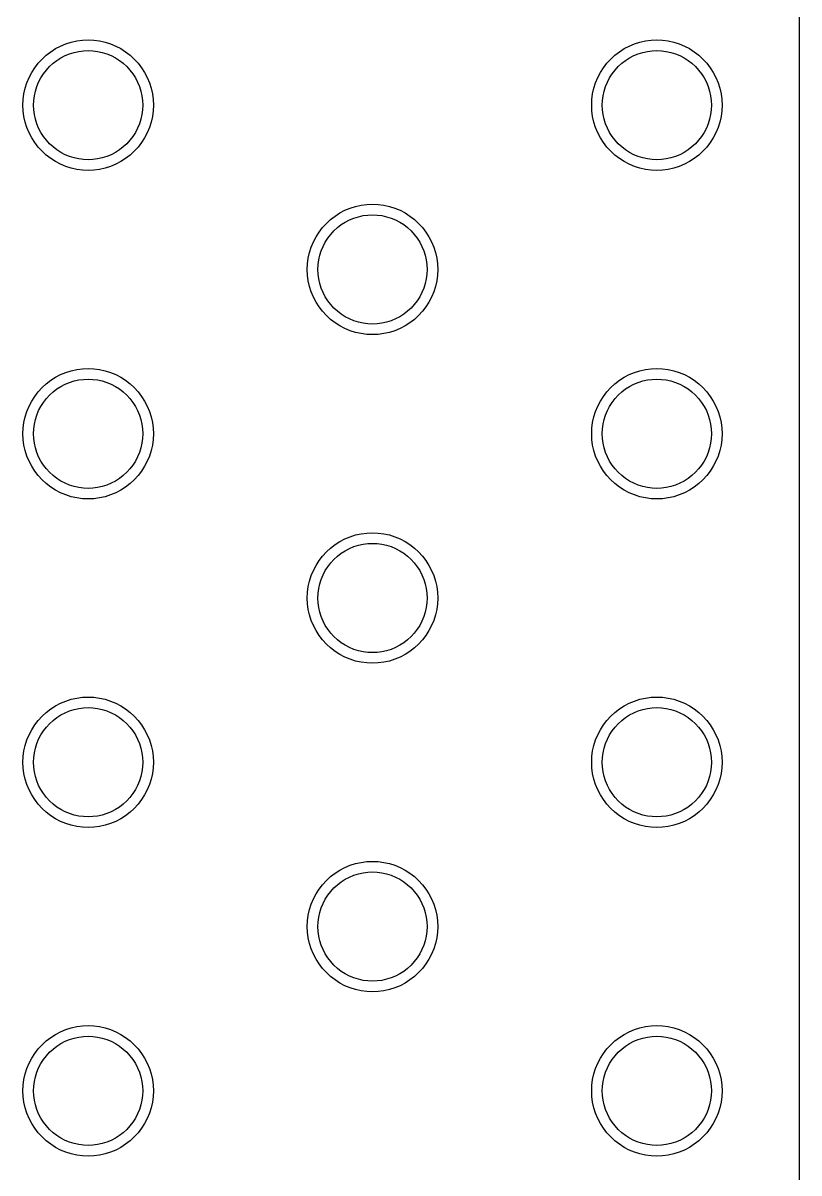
# Model space of a CAD drawing. Header units: millimetres. Extents: x 0 to 689, y -1000001 to 2212.
# Drawn here: x 360.4 to 454.9, y 1945 to 2085 of the extents above; entities that cross this region are included whole.
import ezdxf

# ---------------------------------------------------------------- set-up
doc = ezdxf.new("R2010")
doc.units = ezdxf.units.MM
doc.layers.add('DRAWING', color=7, linetype='Continuous')

msp = doc.modelspace()

# ---------------------------------------------------------------- linework, layer by layer
at = {"layer": 'DRAWING', "linetype": 'CONTINUOUS', "true_color": 0x222222}
msp.add_line((454.92, 2135), (454.92, 335), dxfattribs=at)
at = {"layer": 'DRAWING', "linetype": 'CONTINUOUS', "true_color": 0xff1a1a}
for points in [[(376.26, 2075), (376.23, 2074.31), (376.14, 2073.62), (375.99, 2072.94), (375.78, 2072.28), (375.52, 2071.64), (375.2, 2071.03), (374.82, 2070.45), (374.4, 2069.9), (373.93, 2069.39), (373.42, 2068.92), (372.87, 2068.5), (372.29, 2068.12), (371.68, 2067.8), (371.04, 2067.54), (370.38, 2067.33), (369.7, 2067.18), (369.01, 2067.09), (368.32, 2067.06), (367.63, 2067.09), (366.94, 2067.18), (366.26, 2067.33), (365.6, 2067.54), (364.96, 2067.8), (364.35, 2068.12), (363.77, 2068.5), (363.22, 2068.92), (362.71, 2069.39), (362.24, 2069.9), (361.82, 2070.45), (361.44, 2071.03), (361.12, 2071.64), (360.86, 2072.28), (360.65, 2072.94), (360.5, 2073.62), (360.41, 2074.31), (360.38, 2075), (360.41, 2075.69), (360.5, 2076.38), (360.65, 2077.06), (360.86, 2077.72), (361.12, 2078.36), (361.44, 2078.97), (361.82, 2079.55), (362.24, 2080.1), (362.71, 2080.61), (363.22, 2081.08), (363.77, 2081.5), (364.35, 2081.88), (364.96, 2082.2), (365.6, 2082.46), (366.26, 2082.67), (366.94, 2082.82), (367.63, 2082.91), (368.32, 2082.94), (369.01, 2082.91), (369.7, 2082.82), (370.38, 2082.67), (371.04, 2082.46), (371.68, 2082.2), (372.29, 2081.88), (372.87, 2081.5), (373.42, 2081.08), (373.93, 2080.61), (374.4, 2080.1), (374.82, 2079.55), (375.2, 2078.97), (375.52, 2078.36), (375.78, 2077.72), (375.99, 2077.06), (376.14, 2076.38), (376.23, 2075.69), (376.26, 2075)], [(445.54, 2075), (445.51, 2074.31), (445.42, 2073.62), (445.27, 2072.94), (445.06, 2072.28), (444.8, 2071.64), (444.48, 2071.03), (444.1, 2070.45), (443.68, 2069.9), (443.21, 2069.39), (442.7, 2068.92), (442.15, 2068.5), (441.57, 2068.12), (440.96, 2067.8), (440.32, 2067.54), (439.66, 2067.33), (438.98, 2067.18), (438.29, 2067.09), (437.6, 2067.06), (436.91, 2067.09), (436.22, 2067.18), (435.54, 2067.33), (434.88, 2067.54), (434.24, 2067.8), (433.63, 2068.12), (433.05, 2068.5), (432.5, 2068.92), (431.99, 2069.39), (431.52, 2069.9), (431.1, 2070.45), (430.72, 2071.03), (430.4, 2071.64), (430.14, 2072.28), (429.93, 2072.94), (429.78, 2073.62), (429.69, 2074.31), (429.66, 2075), (429.69, 2075.69), (429.78, 2076.38), (429.93, 2077.06), (430.14, 2077.72), (430.4, 2078.36), (430.72, 2078.97), (431.1, 2079.55), (431.52, 2080.1), (431.99, 2080.61), (432.5, 2081.08), (433.05, 2081.5), (433.63, 2081.88), (434.24, 2082.2), (434.88, 2082.46), (435.54, 2082.67), (436.22, 2082.82), (436.91, 2082.91), (437.6, 2082.94), (438.29, 2082.91), (438.98, 2082.82), (439.66, 2082.67), (440.32, 2082.46), (440.96, 2082.2), (441.57, 2081.88), (442.15, 2081.5), (442.7, 2081.08), (443.21, 2080.61), (443.68, 2080.1), (444.1, 2079.55), (444.48, 2078.97), (444.8, 2078.36), (445.06, 2077.72), (445.27, 2077.06), (445.42, 2076.38), (445.51, 2075.69), (445.54, 2075)], [(410.9, 2055), (410.87, 2054.31), (410.78, 2053.62), (410.63, 2052.94), (410.42, 2052.28), (410.16, 2051.64), (409.84, 2051.03), (409.46, 2050.45), (409.04, 2049.9), (408.57, 2049.39), (408.06, 2048.92), (407.51, 2048.5), (406.93, 2048.12), (406.32, 2047.8), (405.68, 2047.54), (405.02, 2047.33), (404.34, 2047.18), (403.65, 2047.09), (402.96, 2047.06), (402.27, 2047.09), (401.58, 2047.18), (400.9, 2047.33), (400.24, 2047.54), (399.6, 2047.8), (398.99, 2048.12), (398.41, 2048.5), (397.86, 2048.92), (397.35, 2049.39), (396.88, 2049.9), (396.46, 2050.45), (396.08, 2051.03), (395.76, 2051.64), (395.5, 2052.28), (395.29, 2052.94), (395.14, 2053.62), (395.05, 2054.31), (395.02, 2055), (395.05, 2055.69), (395.14, 2056.38), (395.29, 2057.06), (395.5, 2057.72), (395.76, 2058.36), (396.08, 2058.97), (396.46, 2059.55), (396.88, 2060.1), (397.35, 2060.61), (397.86, 2061.08), (398.41, 2061.5), (398.99, 2061.88), (399.6, 2062.2), (400.24, 2062.46), (400.9, 2062.67), (401.58, 2062.82), (402.27, 2062.91), (402.96, 2062.94), (403.65, 2062.91), (404.34, 2062.82), (405.02, 2062.67), (405.68, 2062.46), (406.32, 2062.2), (406.93, 2061.88), (407.51, 2061.5), (408.06, 2061.08), (408.57, 2060.61), (409.04, 2060.1), (409.46, 2059.55), (409.84, 2058.97), (410.16, 2058.36), (410.42, 2057.72), (410.63, 2057.06), (410.78, 2056.38), (410.87, 2055.69), (410.9, 2055)], [(376.26, 2035), (376.23, 2034.31), (376.14, 2033.62), (375.99, 2032.94), (375.78, 2032.28), (375.52, 2031.64), (375.2, 2031.03), (374.82, 2030.45), (374.4, 2029.9), (373.93, 2029.39), (373.42, 2028.92), (372.87, 2028.5), (372.29, 2028.12), (371.68, 2027.8), (371.04, 2027.54), (370.38, 2027.33), (369.7, 2027.18), (369.01, 2027.09), (368.32, 2027.06), (367.63, 2027.09), (366.94, 2027.18), (366.26, 2027.33), (365.6, 2027.54), (364.96, 2027.8), (364.35, 2028.12), (363.77, 2028.5), (363.22, 2028.92), (362.71, 2029.39), (362.24, 2029.9), (361.82, 2030.45), (361.44, 2031.03), (361.12, 2031.64), (360.86, 2032.28), (360.65, 2032.94), (360.5, 2033.62), (360.41, 2034.31), (360.38, 2035), (360.41, 2035.69), (360.5, 2036.38), (360.65, 2037.06), (360.86, 2037.72), (361.12, 2038.36), (361.44, 2038.97), (361.82, 2039.55), (362.24, 2040.1), (362.71, 2040.61), (363.22, 2041.08), (363.77, 2041.5), (364.35, 2041.88), (364.96, 2042.2), (365.6, 2042.46), (366.26, 2042.67), (366.94, 2042.82), (367.63, 2042.91), (368.32, 2042.94), (369.01, 2042.91), (369.7, 2042.82), (370.38, 2042.67), (371.04, 2042.46), (371.68, 2042.2), (372.29, 2041.88), (372.87, 2041.5), (373.42, 2041.08), (373.93, 2040.61), (374.4, 2040.1), (374.82, 2039.55), (375.2, 2038.97), (375.52, 2038.36), (375.78, 2037.72), (375.99, 2037.06), (376.14, 2036.38), (376.23, 2035.69), (376.26, 2035)], [(445.54, 2035), (445.51, 2034.31), (445.42, 2033.62), (445.27, 2032.94), (445.06, 2032.28), (444.8, 2031.64), (444.48, 2031.03), (444.1, 2030.45), (443.68, 2029.9), (443.21, 2029.39), (442.7, 2028.92), (442.15, 2028.5), (441.57, 2028.12), (440.96, 2027.8), (440.32, 2027.54), (439.66, 2027.33), (438.98, 2027.18), (438.29, 2027.09), (437.6, 2027.06), (436.91, 2027.09), (436.22, 2027.18), (435.54, 2027.33), (434.88, 2027.54), (434.24, 2027.8), (433.63, 2028.12), (433.05, 2028.5), (432.5, 2028.92), (431.99, 2029.39), (431.52, 2029.9), (431.1, 2030.45), (430.72, 2031.03), (430.4, 2031.64), (430.14, 2032.28), (429.93, 2032.94), (429.78, 2033.62), (429.69, 2034.31), (429.66, 2035), (429.69, 2035.69), (429.78, 2036.38), (429.93, 2037.06), (430.14, 2037.72), (430.4, 2038.36), (430.72, 2038.97), (431.1, 2039.55), (431.52, 2040.1), (431.99, 2040.61), (432.5, 2041.08), (433.05, 2041.5), (433.63, 2041.88), (434.24, 2042.2), (434.88, 2042.46), (435.54, 2042.67), (436.22, 2042.82), (436.91, 2042.91), (437.6, 2042.94), (438.29, 2042.91), (438.98, 2042.82), (439.66, 2042.67), (440.32, 2042.46), (440.96, 2042.2), (441.57, 2041.88), (442.15, 2041.5), (442.7, 2041.08), (443.21, 2040.61), (443.68, 2040.1), (444.1, 2039.55), (444.48, 2038.97), (444.8, 2038.36), (445.06, 2037.72), (445.27, 2037.06), (445.42, 2036.38), (445.51, 2035.69), (445.54, 2035)], [(410.9, 2015), (410.87, 2014.31), (410.78, 2013.62), (410.63, 2012.94), (410.42, 2012.28), (410.16, 2011.64), (409.84, 2011.03), (409.46, 2010.45), (409.04, 2009.9), (408.57, 2009.39), (408.06, 2008.92), (407.51, 2008.5), (406.93, 2008.12), (406.32, 2007.8), (405.68, 2007.54), (405.02, 2007.33), (404.34, 2007.18), (403.65, 2007.09), (402.96, 2007.06), (402.27, 2007.09), (401.58, 2007.18), (400.9, 2007.33), (400.24, 2007.54), (399.6, 2007.8), (398.99, 2008.12), (398.41, 2008.5), (397.86, 2008.92), (397.35, 2009.39), (396.88, 2009.9), (396.46, 2010.45), (396.08, 2011.03), (395.76, 2011.64), (395.5, 2012.28), (395.29, 2012.94), (395.14, 2013.62), (395.05, 2014.31), (395.02, 2015), (395.05, 2015.69), (395.14, 2016.38), (395.29, 2017.06), (395.5, 2017.72), (395.76, 2018.36), (396.08, 2018.97), (396.46, 2019.55), (396.88, 2020.1), (397.35, 2020.61), (397.86, 2021.08), (398.41, 2021.5), (398.99, 2021.88), (399.6, 2022.2), (400.24, 2022.46), (400.9, 2022.67), (401.58, 2022.82), (402.27, 2022.91), (402.96, 2022.94), (403.65, 2022.91), (404.34, 2022.82), (405.02, 2022.67), (405.68, 2022.46), (406.32, 2022.2), (406.93, 2021.88), (407.51, 2021.5), (408.06, 2021.08), (408.57, 2020.61), (409.04, 2020.1), (409.46, 2019.55), (409.84, 2018.97), (410.16, 2018.36), (410.42, 2017.72), (410.63, 2017.06), (410.78, 2016.38), (410.87, 2015.69), (410.9, 2015)], [(376.26, 1995), (376.23, 1994.31), (376.14, 1993.62), (375.99, 1992.94), (375.78, 1992.28), (375.52, 1991.64), (375.2, 1991.03), (374.82, 1990.45), (374.4, 1989.9), (373.93, 1989.39), (373.42, 1988.92), (372.87, 1988.5), (372.29, 1988.12), (371.68, 1987.8), (371.04, 1987.54), (370.38, 1987.33), (369.7, 1987.18), (369.01, 1987.09), (368.32, 1987.06), (367.63, 1987.09), (366.94, 1987.18), (366.26, 1987.33), (365.6, 1987.54), (364.96, 1987.8), (364.35, 1988.12), (363.77, 1988.5), (363.22, 1988.92), (362.71, 1989.39), (362.24, 1989.9), (361.82, 1990.45), (361.44, 1991.03), (361.12, 1991.64), (360.86, 1992.28), (360.65, 1992.94), (360.5, 1993.62), (360.41, 1994.31), (360.38, 1995), (360.41, 1995.69), (360.5, 1996.38), (360.65, 1997.06), (360.86, 1997.72), (361.12, 1998.36), (361.44, 1998.97), (361.82, 1999.55), (362.24, 2000.1), (362.71, 2000.61), (363.22, 2001.08), (363.77, 2001.5), (364.35, 2001.88), (364.96, 2002.2), (365.6, 2002.46), (366.26, 2002.67), (366.94, 2002.82), (367.63, 2002.91), (368.32, 2002.94), (369.01, 2002.91), (369.7, 2002.82), (370.38, 2002.67), (371.04, 2002.46), (371.68, 2002.2), (372.29, 2001.88), (372.87, 2001.5), (373.42, 2001.08), (373.93, 2000.61), (374.4, 2000.1), (374.82, 1999.55), (375.2, 1998.97), (375.52, 1998.36), (375.78, 1997.72), (375.99, 1997.06), (376.14, 1996.38), (376.23, 1995.69), (376.26, 1995)], [(445.54, 1995), (445.51, 1994.31), (445.42, 1993.62), (445.27, 1992.94), (445.06, 1992.28), (444.8, 1991.64), (444.48, 1991.03), (444.1, 1990.45), (443.68, 1989.9), (443.21, 1989.39), (442.7, 1988.92), (442.15, 1988.5), (441.57, 1988.12), (440.96, 1987.8), (440.32, 1987.54), (439.66, 1987.33), (438.98, 1987.18), (438.29, 1987.09), (437.6, 1987.06), (436.91, 1987.09), (436.22, 1987.18), (435.54, 1987.33), (434.88, 1987.54), (434.24, 1987.8), (433.63, 1988.12), (433.05, 1988.5), (432.5, 1988.92), (431.99, 1989.39), (431.52, 1989.9), (431.1, 1990.45), (430.72, 1991.03), (430.4, 1991.64), (430.14, 1992.28), (429.93, 1992.94), (429.78, 1993.62), (429.69, 1994.31), (429.66, 1995), (429.69, 1995.69), (429.78, 1996.38), (429.93, 1997.06), (430.14, 1997.72), (430.4, 1998.36), (430.72, 1998.97), (431.1, 1999.55), (431.52, 2000.1), (431.99, 2000.61), (432.5, 2001.08), (433.05, 2001.5), (433.63, 2001.88), (434.24, 2002.2), (434.88, 2002.46), (435.54, 2002.67), (436.22, 2002.82), (436.91, 2002.91), (437.6, 2002.94), (438.29, 2002.91), (438.98, 2002.82), (439.66, 2002.67), (440.32, 2002.46), (440.96, 2002.2), (441.57, 2001.88), (442.15, 2001.5), (442.7, 2001.08), (443.21, 2000.61), (443.68, 2000.1), (444.1, 1999.55), (444.48, 1998.97), (444.8, 1998.36), (445.06, 1997.72), (445.27, 1997.06), (445.42, 1996.38), (445.51, 1995.69), (445.54, 1995)], [(410.9, 1975), (410.87, 1974.31), (410.78, 1973.62), (410.63, 1972.94), (410.42, 1972.28), (410.16, 1971.64), (409.84, 1971.03), (409.46, 1970.45), (409.04, 1969.9), (408.57, 1969.39), (408.06, 1968.92), (407.51, 1968.5), (406.93, 1968.12), (406.32, 1967.8), (405.68, 1967.54), (405.02, 1967.33), (404.34, 1967.18), (403.65, 1967.09), (402.96, 1967.06), (402.27, 1967.09), (401.58, 1967.18), (400.9, 1967.33), (400.24, 1967.54), (399.6, 1967.8), (398.99, 1968.12), (398.41, 1968.5), (397.86, 1968.92), (397.35, 1969.39), (396.88, 1969.9), (396.46, 1970.45), (396.08, 1971.03), (395.76, 1971.64), (395.5, 1972.28), (395.29, 1972.94), (395.14, 1973.62), (395.05, 1974.31), (395.02, 1975), (395.05, 1975.69), (395.14, 1976.38), (395.29, 1977.06), (395.5, 1977.72), (395.76, 1978.36), (396.08, 1978.97), (396.46, 1979.55), (396.88, 1980.1), (397.35, 1980.61), (397.86, 1981.08), (398.41, 1981.5), (398.99, 1981.88), (399.6, 1982.2), (400.24, 1982.46), (400.9, 1982.67), (401.58, 1982.82), (402.27, 1982.91), (402.96, 1982.94), (403.65, 1982.91), (404.34, 1982.82), (405.02, 1982.67), (405.68, 1982.46), (406.32, 1982.2), (406.93, 1981.88), (407.51, 1981.5), (408.06, 1981.08), (408.57, 1980.61), (409.04, 1980.1), (409.46, 1979.55), (409.84, 1978.97), (410.16, 1978.36), (410.42, 1977.72), (410.63, 1977.06), (410.78, 1976.38), (410.87, 1975.69), (410.9, 1975)], [(376.26, 1955), (376.23, 1954.31), (376.14, 1953.62), (375.99, 1952.94), (375.78, 1952.28), (375.52, 1951.64), (375.2, 1951.03), (374.82, 1950.45), (374.4, 1949.9), (373.93, 1949.39), (373.42, 1948.92), (372.87, 1948.5), (372.29, 1948.12), (371.68, 1947.8), (371.04, 1947.54), (370.38, 1947.33), (369.7, 1947.18), (369.01, 1947.09), (368.32, 1947.06), (367.63, 1947.09), (366.94, 1947.18), (366.26, 1947.33), (365.6, 1947.54), (364.96, 1947.8), (364.35, 1948.12), (363.77, 1948.5), (363.22, 1948.92), (362.71, 1949.39), (362.24, 1949.9), (361.82, 1950.45), (361.44, 1951.03), (361.12, 1951.64), (360.86, 1952.28), (360.65, 1952.94), (360.5, 1953.62), (360.41, 1954.31), (360.38, 1955), (360.41, 1955.69), (360.5, 1956.38), (360.65, 1957.06), (360.86, 1957.72), (361.12, 1958.36), (361.44, 1958.97), (361.82, 1959.55), (362.24, 1960.1), (362.71, 1960.61), (363.22, 1961.08), (363.77, 1961.5), (364.35, 1961.88), (364.96, 1962.2), (365.6, 1962.46), (366.26, 1962.67), (366.94, 1962.82), (367.63, 1962.91), (368.32, 1962.94), (369.01, 1962.91), (369.7, 1962.82), (370.38, 1962.67), (371.04, 1962.46), (371.68, 1962.2), (372.29, 1961.88), (372.87, 1961.5), (373.42, 1961.08), (373.93, 1960.61), (374.4, 1960.1), (374.82, 1959.55), (375.2, 1958.97), (375.52, 1958.36), (375.78, 1957.72), (375.99, 1957.06), (376.14, 1956.38), (376.23, 1955.69), (376.26, 1955)], [(445.54, 1955), (445.51, 1954.31), (445.42, 1953.62), (445.27, 1952.94), (445.06, 1952.28), (444.8, 1951.64), (444.48, 1951.03), (444.1, 1950.45), (443.68, 1949.9), (443.21, 1949.39), (442.7, 1948.92), (442.15, 1948.5), (441.57, 1948.12), (440.96, 1947.8), (440.32, 1947.54), (439.66, 1947.33), (438.98, 1947.18), (438.29, 1947.09), (437.6, 1947.06), (436.91, 1947.09), (436.22, 1947.18), (435.54, 1947.33), (434.88, 1947.54), (434.24, 1947.8), (433.63, 1948.12), (433.05, 1948.5), (432.5, 1948.92), (431.99, 1949.39), (431.52, 1949.9), (431.1, 1950.45), (430.72, 1951.03), (430.4, 1951.64), (430.14, 1952.28), (429.93, 1952.94), (429.78, 1953.62), (429.69, 1954.31), (429.66, 1955), (429.69, 1955.69), (429.78, 1956.38), (429.93, 1957.06), (430.14, 1957.72), (430.4, 1958.36), (430.72, 1958.97), (431.1, 1959.55), (431.52, 1960.1), (431.99, 1960.61), (432.5, 1961.08), (433.05, 1961.5), (433.63, 1961.88), (434.24, 1962.2), (434.88, 1962.46), (435.54, 1962.67), (436.22, 1962.82), (436.91, 1962.91), (437.6, 1962.94), (438.29, 1962.91), (438.98, 1962.82), (439.66, 1962.67), (440.32, 1962.46), (440.96, 1962.2), (441.57, 1961.88), (442.15, 1961.5), (442.7, 1961.08), (443.21, 1960.61), (443.68, 1960.1), (444.1, 1959.55), (444.48, 1958.97), (444.8, 1958.36), (445.06, 1957.72), (445.27, 1957.06), (445.42, 1956.38), (445.51, 1955.69), (445.54, 1955)]]:
    msp.add_lwpolyline(points, close=True, dxfattribs=at)
at = {"layer": 'DRAWING', "linetype": 'CONTINUOUS', "true_color": 0x111111}
for points in [[(374.97, 2075), (374.94, 2074.42), (374.87, 2073.85), (374.74, 2073.28), (374.57, 2072.73), (374.35, 2072.19), (374.08, 2071.68), (373.77, 2071.19), (373.41, 2070.73), (373.02, 2070.3), (372.59, 2069.91), (372.13, 2069.55), (371.64, 2069.24), (371.13, 2068.97), (370.59, 2068.75), (370.04, 2068.58), (369.47, 2068.45), (368.9, 2068.38), (368.32, 2068.35), (367.74, 2068.38), (367.17, 2068.45), (366.6, 2068.58), (366.05, 2068.75), (365.51, 2068.97), (365, 2069.24), (364.51, 2069.55), (364.05, 2069.91), (363.62, 2070.3), (363.23, 2070.73), (362.87, 2071.19), (362.56, 2071.68), (362.29, 2072.19), (362.07, 2072.73), (361.9, 2073.28), (361.77, 2073.85), (361.7, 2074.42), (361.67, 2075), (361.7, 2075.58), (361.77, 2076.15), (361.9, 2076.72), (362.07, 2077.27), (362.29, 2077.81), (362.56, 2078.32), (362.87, 2078.81), (363.23, 2079.27), (363.62, 2079.7), (364.05, 2080.09), (364.51, 2080.45), (365, 2080.76), (365.51, 2081.03), (366.05, 2081.25), (366.6, 2081.42), (367.17, 2081.55), (367.74, 2081.62), (368.32, 2081.65), (368.9, 2081.62), (369.47, 2081.55), (370.04, 2081.42), (370.59, 2081.25), (371.13, 2081.03), (371.64, 2080.76), (372.13, 2080.45), (372.59, 2080.09), (373.02, 2079.7), (373.41, 2079.27), (373.77, 2078.81), (374.08, 2078.32), (374.35, 2077.81), (374.57, 2077.27), (374.74, 2076.72), (374.87, 2076.15), (374.94, 2075.58), (374.97, 2075)], [(444.25, 2075), (444.22, 2074.42), (444.15, 2073.85), (444.02, 2073.28), (443.85, 2072.73), (443.63, 2072.19), (443.36, 2071.68), (443.05, 2071.19), (442.69, 2070.73), (442.3, 2070.3), (441.87, 2069.91), (441.41, 2069.55), (440.93, 2069.24), (440.41, 2068.97), (439.87, 2068.75), (439.32, 2068.58), (438.75, 2068.45), (438.18, 2068.38), (437.6, 2068.35), (437.02, 2068.38), (436.45, 2068.45), (435.88, 2068.58), (435.33, 2068.75), (434.79, 2068.97), (434.28, 2069.24), (433.79, 2069.55), (433.33, 2069.91), (432.9, 2070.3), (432.51, 2070.73), (432.15, 2071.19), (431.84, 2071.68), (431.57, 2072.19), (431.35, 2072.73), (431.18, 2073.28), (431.05, 2073.85), (430.98, 2074.42), (430.95, 2075), (430.98, 2075.58), (431.05, 2076.15), (431.18, 2076.72), (431.35, 2077.27), (431.57, 2077.81), (431.84, 2078.32), (432.15, 2078.81), (432.51, 2079.27), (432.9, 2079.7), (433.33, 2080.09), (433.79, 2080.45), (434.28, 2080.76), (434.79, 2081.03), (435.33, 2081.25), (435.88, 2081.42), (436.45, 2081.55), (437.02, 2081.62), (437.6, 2081.65), (438.18, 2081.62), (438.75, 2081.55), (439.32, 2081.42), (439.87, 2081.25), (440.41, 2081.03), (440.93, 2080.76), (441.41, 2080.45), (441.87, 2080.09), (442.3, 2079.7), (442.69, 2079.27), (443.05, 2078.81), (443.36, 2078.32), (443.63, 2077.81), (443.85, 2077.27), (444.02, 2076.72), (444.15, 2076.15), (444.22, 2075.58), (444.25, 2075)], [(409.61, 2055), (409.58, 2054.42), (409.51, 2053.85), (409.38, 2053.28), (409.21, 2052.73), (408.99, 2052.19), (408.72, 2051.68), (408.41, 2051.19), (408.05, 2050.73), (407.66, 2050.3), (407.23, 2049.91), (406.77, 2049.55), (406.29, 2049.24), (405.77, 2048.97), (405.23, 2048.75), (404.68, 2048.58), (404.11, 2048.45), (403.54, 2048.38), (402.96, 2048.35), (402.38, 2048.38), (401.81, 2048.45), (401.24, 2048.58), (400.69, 2048.75), (400.15, 2048.97), (399.64, 2049.24), (399.15, 2049.55), (398.69, 2049.91), (398.26, 2050.3), (397.87, 2050.73), (397.51, 2051.19), (397.2, 2051.68), (396.93, 2052.19), (396.71, 2052.73), (396.54, 2053.28), (396.41, 2053.85), (396.34, 2054.42), (396.31, 2055), (396.34, 2055.58), (396.41, 2056.15), (396.54, 2056.72), (396.71, 2057.27), (396.93, 2057.81), (397.2, 2058.32), (397.51, 2058.81), (397.87, 2059.27), (398.26, 2059.7), (398.69, 2060.09), (399.15, 2060.45), (399.64, 2060.76), (400.15, 2061.03), (400.69, 2061.25), (401.24, 2061.42), (401.81, 2061.55), (402.38, 2061.62), (402.96, 2061.65), (403.54, 2061.62), (404.11, 2061.55), (404.68, 2061.42), (405.23, 2061.25), (405.77, 2061.03), (406.29, 2060.76), (406.77, 2060.45), (407.23, 2060.09), (407.66, 2059.7), (408.05, 2059.27), (408.41, 2058.81), (408.72, 2058.32), (408.99, 2057.81), (409.21, 2057.27), (409.38, 2056.72), (409.51, 2056.15), (409.58, 2055.58), (409.61, 2055)], [(374.97, 2035), (374.94, 2034.42), (374.87, 2033.85), (374.74, 2033.28), (374.57, 2032.73), (374.35, 2032.19), (374.08, 2031.67), (373.77, 2031.19), (373.41, 2030.73), (373.02, 2030.3), (372.59, 2029.91), (372.13, 2029.55), (371.64, 2029.24), (371.13, 2028.97), (370.59, 2028.75), (370.04, 2028.58), (369.47, 2028.45), (368.9, 2028.38), (368.32, 2028.35), (367.74, 2028.38), (367.17, 2028.45), (366.6, 2028.58), (366.05, 2028.75), (365.51, 2028.97), (365, 2029.24), (364.51, 2029.55), (364.05, 2029.91), (363.62, 2030.3), (363.23, 2030.73), (362.87, 2031.19), (362.56, 2031.67), (362.29, 2032.19), (362.07, 2032.73), (361.9, 2033.28), (361.77, 2033.85), (361.7, 2034.42), (361.67, 2035), (361.7, 2035.58), (361.77, 2036.15), (361.9, 2036.72), (362.07, 2037.27), (362.29, 2037.81), (362.56, 2038.33), (362.87, 2038.81), (363.23, 2039.27), (363.62, 2039.7), (364.05, 2040.09), (364.51, 2040.45), (365, 2040.76), (365.51, 2041.03), (366.05, 2041.25), (366.6, 2041.42), (367.17, 2041.55), (367.74, 2041.62), (368.32, 2041.65), (368.9, 2041.62), (369.47, 2041.55), (370.04, 2041.42), (370.59, 2041.25), (371.13, 2041.03), (371.64, 2040.76), (372.13, 2040.45), (372.59, 2040.09), (373.02, 2039.7), (373.41, 2039.27), (373.77, 2038.81), (374.08, 2038.33), (374.35, 2037.81), (374.57, 2037.27), (374.74, 2036.72), (374.87, 2036.15), (374.94, 2035.58), (374.97, 2035)], [(444.25, 2035), (444.22, 2034.42), (444.15, 2033.85), (444.02, 2033.28), (443.85, 2032.73), (443.63, 2032.19), (443.36, 2031.67), (443.05, 2031.19), (442.69, 2030.73), (442.3, 2030.3), (441.87, 2029.91), (441.41, 2029.55), (440.93, 2029.24), (440.41, 2028.97), (439.87, 2028.75), (439.32, 2028.58), (438.75, 2028.45), (438.18, 2028.38), (437.6, 2028.35), (437.02, 2028.38), (436.45, 2028.45), (435.88, 2028.58), (435.33, 2028.75), (434.79, 2028.97), (434.28, 2029.24), (433.79, 2029.55), (433.33, 2029.91), (432.9, 2030.3), (432.51, 2030.73), (432.15, 2031.19), (431.84, 2031.67), (431.57, 2032.19), (431.35, 2032.73), (431.18, 2033.28), (431.05, 2033.85), (430.98, 2034.42), (430.95, 2035), (430.98, 2035.58), (431.05, 2036.15), (431.18, 2036.72), (431.35, 2037.27), (431.57, 2037.81), (431.84, 2038.33), (432.15, 2038.81), (432.51, 2039.27), (432.9, 2039.7), (433.33, 2040.09), (433.79, 2040.45), (434.28, 2040.76), (434.79, 2041.03), (435.33, 2041.25), (435.88, 2041.42), (436.45, 2041.55), (437.02, 2041.62), (437.6, 2041.65), (438.18, 2041.62), (438.75, 2041.55), (439.32, 2041.42), (439.87, 2041.25), (440.41, 2041.03), (440.93, 2040.76), (441.41, 2040.45), (441.87, 2040.09), (442.3, 2039.7), (442.69, 2039.27), (443.05, 2038.81), (443.36, 2038.33), (443.63, 2037.81), (443.85, 2037.27), (444.02, 2036.72), (444.15, 2036.15), (444.22, 2035.58), (444.25, 2035)], [(409.61, 2015), (409.58, 2014.42), (409.51, 2013.85), (409.38, 2013.28), (409.21, 2012.73), (408.99, 2012.19), (408.72, 2011.67), (408.41, 2011.19), (408.05, 2010.73), (407.66, 2010.3), (407.23, 2009.91), (406.77, 2009.55), (406.29, 2009.24), (405.77, 2008.97), (405.23, 2008.75), (404.68, 2008.58), (404.11, 2008.45), (403.54, 2008.38), (402.96, 2008.35), (402.38, 2008.38), (401.81, 2008.45), (401.24, 2008.58), (400.69, 2008.75), (400.15, 2008.97), (399.64, 2009.24), (399.15, 2009.55), (398.69, 2009.91), (398.26, 2010.3), (397.87, 2010.73), (397.51, 2011.19), (397.2, 2011.67), (396.93, 2012.19), (396.71, 2012.73), (396.54, 2013.28), (396.41, 2013.85), (396.34, 2014.42), (396.31, 2015), (396.34, 2015.58), (396.41, 2016.15), (396.54, 2016.72), (396.71, 2017.27), (396.93, 2017.81), (397.2, 2018.33), (397.51, 2018.81), (397.87, 2019.27), (398.26, 2019.7), (398.69, 2020.09), (399.15, 2020.45), (399.64, 2020.76), (400.15, 2021.03), (400.69, 2021.25), (401.24, 2021.42), (401.81, 2021.55), (402.38, 2021.62), (402.96, 2021.65), (403.54, 2021.62), (404.11, 2021.55), (404.68, 2021.42), (405.23, 2021.25), (405.77, 2021.03), (406.29, 2020.76), (406.77, 2020.45), (407.23, 2020.09), (407.66, 2019.7), (408.05, 2019.27), (408.41, 2018.81), (408.72, 2018.33), (408.99, 2017.81), (409.21, 2017.27), (409.38, 2016.72), (409.51, 2016.15), (409.58, 2015.58), (409.61, 2015)], [(374.97, 1995), (374.94, 1994.42), (374.87, 1993.85), (374.74, 1993.28), (374.57, 1992.73), (374.35, 1992.19), (374.08, 1991.67), (373.77, 1991.19), (373.41, 1990.73), (373.02, 1990.3), (372.59, 1989.91), (372.13, 1989.55), (371.64, 1989.24), (371.13, 1988.97), (370.59, 1988.75), (370.04, 1988.58), (369.47, 1988.45), (368.9, 1988.38), (368.32, 1988.35), (367.74, 1988.38), (367.17, 1988.45), (366.6, 1988.58), (366.05, 1988.75), (365.51, 1988.97), (365, 1989.24), (364.51, 1989.55), (364.05, 1989.91), (363.62, 1990.3), (363.23, 1990.73), (362.87, 1991.19), (362.56, 1991.67), (362.29, 1992.19), (362.07, 1992.73), (361.9, 1993.28), (361.77, 1993.85), (361.7, 1994.42), (361.67, 1995), (361.7, 1995.58), (361.77, 1996.15), (361.9, 1996.72), (362.07, 1997.27), (362.29, 1997.81), (362.56, 1998.33), (362.87, 1998.81), (363.23, 1999.27), (363.62, 1999.7), (364.05, 2000.09), (364.51, 2000.45), (365, 2000.76), (365.51, 2001.03), (366.05, 2001.25), (366.6, 2001.42), (367.17, 2001.55), (367.74, 2001.62), (368.32, 2001.65), (368.9, 2001.62), (369.47, 2001.55), (370.04, 2001.42), (370.59, 2001.25), (371.13, 2001.03), (371.64, 2000.76), (372.13, 2000.45), (372.59, 2000.09), (373.02, 1999.7), (373.41, 1999.27), (373.77, 1998.81), (374.08, 1998.33), (374.35, 1997.81), (374.57, 1997.27), (374.74, 1996.72), (374.87, 1996.15), (374.94, 1995.58), (374.97, 1995)], [(444.25, 1995), (444.22, 1994.42), (444.15, 1993.85), (444.02, 1993.28), (443.85, 1992.73), (443.63, 1992.19), (443.36, 1991.67), (443.05, 1991.19), (442.69, 1990.73), (442.3, 1990.3), (441.87, 1989.91), (441.41, 1989.55), (440.93, 1989.24), (440.41, 1988.97), (439.87, 1988.75), (439.32, 1988.58), (438.75, 1988.45), (438.18, 1988.38), (437.6, 1988.35), (437.02, 1988.38), (436.45, 1988.45), (435.88, 1988.58), (435.33, 1988.75), (434.79, 1988.97), (434.28, 1989.24), (433.79, 1989.55), (433.33, 1989.91), (432.9, 1990.3), (432.51, 1990.73), (432.15, 1991.19), (431.84, 1991.67), (431.57, 1992.19), (431.35, 1992.73), (431.18, 1993.28), (431.05, 1993.85), (430.98, 1994.42), (430.95, 1995), (430.98, 1995.58), (431.05, 1996.15), (431.18, 1996.72), (431.35, 1997.27), (431.57, 1997.81), (431.84, 1998.33), (432.15, 1998.81), (432.51, 1999.27), (432.9, 1999.7), (433.33, 2000.09), (433.79, 2000.45), (434.28, 2000.76), (434.79, 2001.03), (435.33, 2001.25), (435.88, 2001.42), (436.45, 2001.55), (437.02, 2001.62), (437.6, 2001.65), (438.18, 2001.62), (438.75, 2001.55), (439.32, 2001.42), (439.87, 2001.25), (440.41, 2001.03), (440.93, 2000.76), (441.41, 2000.45), (441.87, 2000.09), (442.3, 1999.7), (442.69, 1999.27), (443.05, 1998.81), (443.36, 1998.33), (443.63, 1997.81), (443.85, 1997.27), (444.02, 1996.72), (444.15, 1996.15), (444.22, 1995.58), (444.25, 1995)], [(409.61, 1975), (409.58, 1974.42), (409.51, 1973.85), (409.38, 1973.28), (409.21, 1972.73), (408.99, 1972.19), (408.72, 1971.67), (408.41, 1971.19), (408.05, 1970.73), (407.66, 1970.3), (407.23, 1969.91), (406.77, 1969.55), (406.29, 1969.24), (405.77, 1968.97), (405.23, 1968.75), (404.68, 1968.58), (404.11, 1968.45), (403.54, 1968.38), (402.96, 1968.35), (402.38, 1968.38), (401.81, 1968.45), (401.24, 1968.58), (400.69, 1968.75), (400.15, 1968.97), (399.64, 1969.24), (399.15, 1969.55), (398.69, 1969.91), (398.26, 1970.3), (397.87, 1970.73), (397.51, 1971.19), (397.2, 1971.67), (396.93, 1972.19), (396.71, 1972.73), (396.54, 1973.28), (396.41, 1973.85), (396.34, 1974.42), (396.31, 1975), (396.34, 1975.58), (396.41, 1976.15), (396.54, 1976.72), (396.71, 1977.27), (396.93, 1977.81), (397.2, 1978.33), (397.51, 1978.81), (397.87, 1979.27), (398.26, 1979.7), (398.69, 1980.09), (399.15, 1980.45), (399.64, 1980.76), (400.15, 1981.03), (400.69, 1981.25), (401.24, 1981.42), (401.81, 1981.55), (402.38, 1981.62), (402.96, 1981.65), (403.54, 1981.62), (404.11, 1981.55), (404.68, 1981.42), (405.23, 1981.25), (405.77, 1981.03), (406.29, 1980.76), (406.77, 1980.45), (407.23, 1980.09), (407.66, 1979.7), (408.05, 1979.27), (408.41, 1978.81), (408.72, 1978.33), (408.99, 1977.81), (409.21, 1977.27), (409.38, 1976.72), (409.51, 1976.15), (409.58, 1975.58), (409.61, 1975)], [(374.97, 1955), (374.94, 1954.42), (374.87, 1953.85), (374.74, 1953.28), (374.57, 1952.73), (374.35, 1952.19), (374.08, 1951.67), (373.77, 1951.19), (373.41, 1950.73), (373.02, 1950.3), (372.59, 1949.91), (372.13, 1949.55), (371.64, 1949.24), (371.13, 1948.97), (370.59, 1948.75), (370.04, 1948.58), (369.47, 1948.45), (368.9, 1948.38), (368.32, 1948.35), (367.74, 1948.38), (367.17, 1948.45), (366.6, 1948.58), (366.05, 1948.75), (365.51, 1948.97), (365, 1949.24), (364.51, 1949.55), (364.05, 1949.91), (363.62, 1950.3), (363.23, 1950.73), (362.87, 1951.19), (362.56, 1951.67), (362.29, 1952.19), (362.07, 1952.73), (361.9, 1953.28), (361.77, 1953.85), (361.7, 1954.42), (361.67, 1955), (361.7, 1955.58), (361.77, 1956.15), (361.9, 1956.72), (362.07, 1957.27), (362.29, 1957.81), (362.56, 1958.33), (362.87, 1958.81), (363.23, 1959.27), (363.62, 1959.7), (364.05, 1960.09), (364.51, 1960.45), (365, 1960.76), (365.51, 1961.03), (366.05, 1961.25), (366.6, 1961.42), (367.17, 1961.55), (367.74, 1961.62), (368.32, 1961.65), (368.9, 1961.62), (369.47, 1961.55), (370.04, 1961.42), (370.59, 1961.25), (371.13, 1961.03), (371.64, 1960.76), (372.13, 1960.45), (372.59, 1960.09), (373.02, 1959.7), (373.41, 1959.27), (373.77, 1958.81), (374.08, 1958.33), (374.35, 1957.81), (374.57, 1957.27), (374.74, 1956.72), (374.87, 1956.15), (374.94, 1955.58), (374.97, 1955)], [(444.25, 1955), (444.22, 1954.42), (444.15, 1953.85), (444.02, 1953.28), (443.85, 1952.73), (443.63, 1952.19), (443.36, 1951.67), (443.05, 1951.19), (442.69, 1950.73), (442.3, 1950.3), (441.87, 1949.91), (441.41, 1949.55), (440.93, 1949.24), (440.41, 1948.97), (439.87, 1948.75), (439.32, 1948.58), (438.75, 1948.45), (438.18, 1948.38), (437.6, 1948.35), (437.02, 1948.38), (436.45, 1948.45), (435.88, 1948.58), (435.33, 1948.75), (434.79, 1948.97), (434.28, 1949.24), (433.79, 1949.55), (433.33, 1949.91), (432.9, 1950.3), (432.51, 1950.73), (432.15, 1951.19), (431.84, 1951.67), (431.57, 1952.19), (431.35, 1952.73), (431.18, 1953.28), (431.05, 1953.85), (430.98, 1954.42), (430.95, 1955), (430.98, 1955.58), (431.05, 1956.15), (431.18, 1956.72), (431.35, 1957.27), (431.57, 1957.81), (431.84, 1958.33), (432.15, 1958.81), (432.51, 1959.27), (432.9, 1959.7), (433.33, 1960.09), (433.79, 1960.45), (434.28, 1960.76), (434.79, 1961.03), (435.33, 1961.25), (435.88, 1961.42), (436.45, 1961.55), (437.02, 1961.62), (437.6, 1961.65), (438.18, 1961.62), (438.75, 1961.55), (439.32, 1961.42), (439.87, 1961.25), (440.41, 1961.03), (440.93, 1960.76), (441.41, 1960.45), (441.87, 1960.09), (442.3, 1959.7), (442.69, 1959.27), (443.05, 1958.81), (443.36, 1958.33), (443.63, 1957.81), (443.85, 1957.27), (444.02, 1956.72), (444.15, 1956.15), (444.22, 1955.58), (444.25, 1955)]]:
    msp.add_lwpolyline(points, close=True, dxfattribs=at)

doc.saveas('drawing.dxf')
